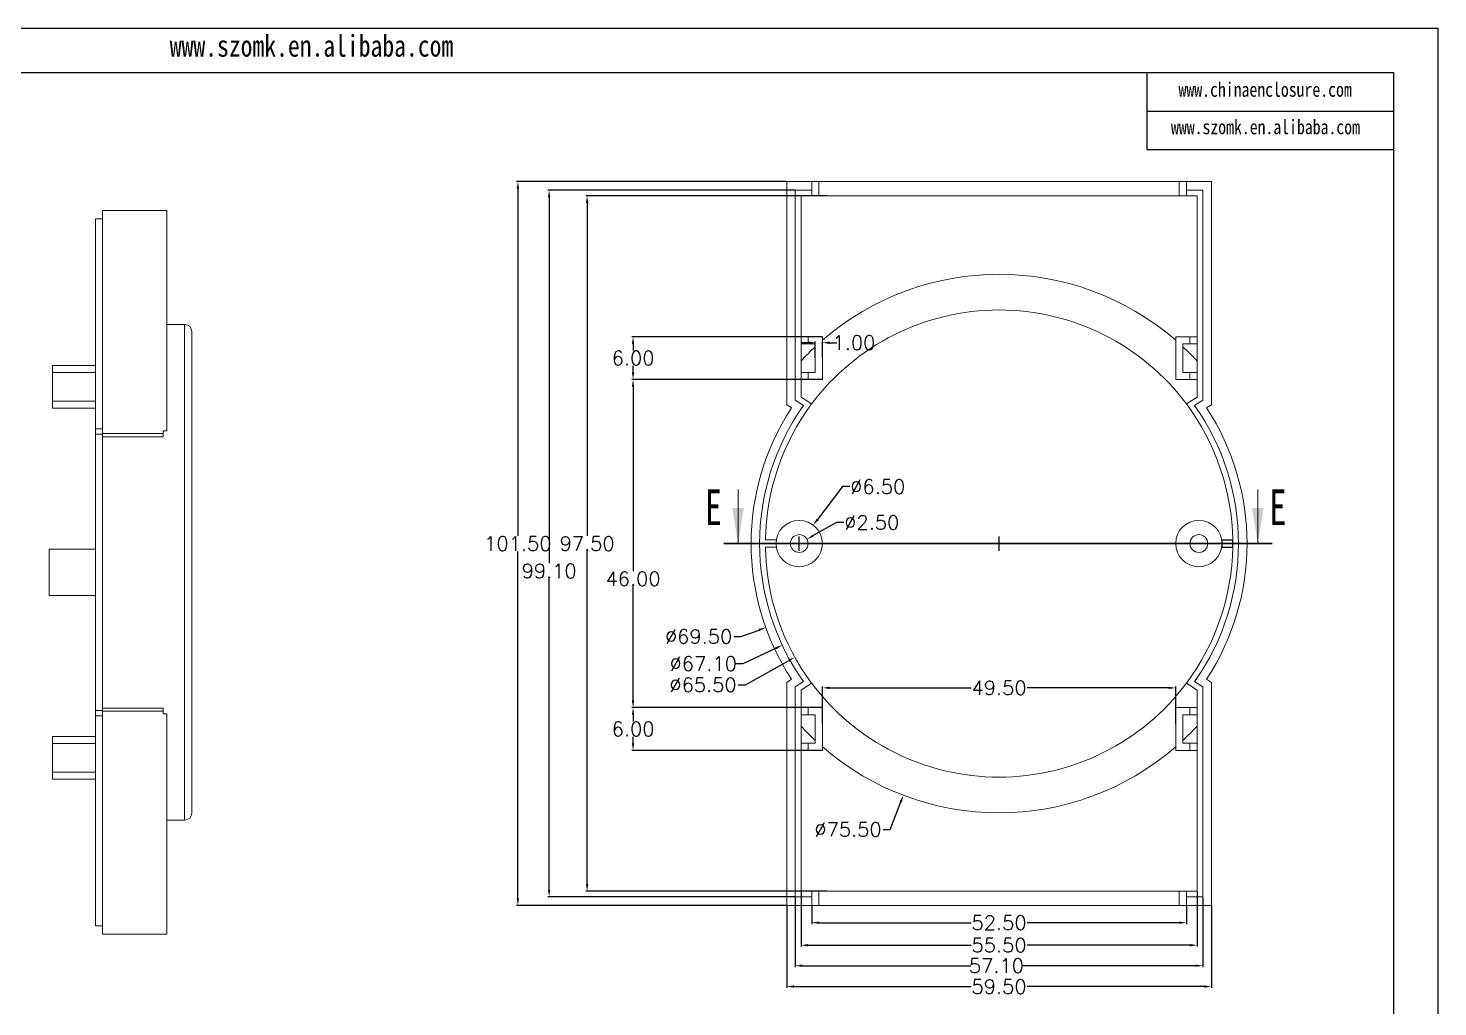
# Model space of a CAD drawing. Header units: inches. Extents: x 2145 to 2963, y 1126 to 1387.
# Drawn here: x 2317.4 to 2514.9, y 1249.7 to 1386.9 of the extents above; entities that cross this region are included whole.
import ezdxf

# ---------------------------------------------------------------- set-up
doc = ezdxf.new("R2010")
doc.units = ezdxf.units.IN
doc.header["$LTSCALE"] = 15
doc.linetypes.add('PHANTOM', pattern=[12.7, 6.35, -1.27, 1.27, -1.27, 1.27, -1.27])
doc.layers.add('文字', color=81, linetype='Continuous')
doc.styles.add('SLDTEXTSTYLE6', font='TXT', dxfattribs={"width": 0.7})
doc.styles.get("Standard").update_dxf_attribs({"font": 'txt', "bigfont": 'gbcbig.shx'})
doc.styles.add('宋体', font='', dxfattribs={"width": 0.8, "height": 3.5})
doc.styles.get('宋体').set_extended_font_data('SimSun')
doc.dimstyles.new('2.5', dxfattribs={"dimtxt": 2, "dimasz": 1, "dimexe": 0.18, "dimexo": 0.0625, "dimgap": 0.09, "dimtad": 0, "dimtih": 1, "dimtoh": 1, "dimzin": 0, "dimdsep": 46, "dimtxsty": 'Standard', "dimcen": 1, "dimadec": 0, "dimazin": 2, "dimtfac": 1, "dimtofl": 0, "dimtmove": 0, "dimatfit": 3, "dimfxl": 0, "dimtolj": 1, "dimtzin": 0, "dimarcsym": 0})

# ---------------------------------------------------------------- blocks, each defined once
blk = doc.blocks.new('*D113')
at = {"color": 0, "lineweight": -2, "transparency": 16777216}
for p, q in [((2423.67, 1263.86), (2423.67, 1252.38)), ((2483.17, 1263.86), (2483.17, 1252.38)), ((2424.67, 1252.56), (2449.5, 1252.56)), ((2482.17, 1252.56), (2457.34, 1252.56))]:
    blk.add_line(p, q, dxfattribs=at)
at = {"color": 0, "transparency": 16777216}
for points in [[(2424.67, 1252.73), (2424.67, 1252.39), (2423.67, 1252.56)], [(2482.17, 1252.73), (2482.17, 1252.39), (2483.17, 1252.56)]]:
    blk.add_solid(points, dxfattribs=at)
at = {"layer": 'Defpoints', "color": 0, "transparency": 16777216}
for p in [(2423.67, 1263.92), (2483.17, 1263.92), (2483.17, 1252.56)]:
    blk.add_point(p, dxfattribs=at)
at = {"color": 0, "transparency": 16777216, "insert": (2453.42, 1252.56), "char_height": 2, "attachment_point": 5}
blk.add_mtext('\\A1;59.50', dxfattribs=at)
blk = doc.blocks.new('*D114')
at = {"color": 0, "lineweight": -2, "transparency": 16777216}
for p, q in [((2424.87, 1265.06), (2424.87, 1255.3)), ((2481.97, 1265.06), (2481.97, 1255.3)), ((2425.87, 1255.48), (2449.46, 1255.48)), ((2480.97, 1255.48), (2456.64, 1255.48))]:
    blk.add_line(p, q, dxfattribs=at)
at = {"color": 0, "transparency": 16777216}
for points in [[(2425.87, 1255.65), (2425.87, 1255.32), (2424.87, 1255.48)], [(2480.97, 1255.65), (2480.97, 1255.32), (2481.97, 1255.48)]]:
    blk.add_solid(points, dxfattribs=at)
at = {"layer": 'Defpoints', "color": 0, "transparency": 16777216}
for p in [(2424.87, 1265.12), (2481.97, 1265.12), (2481.97, 1255.48)]:
    blk.add_point(p, dxfattribs=at)
at = {"color": 0, "transparency": 16777216, "insert": (2453.05, 1255.48), "char_height": 2, "attachment_point": 5}
blk.add_mtext('\\A1;57.10', dxfattribs=at)
blk = doc.blocks.new('*D117')
at = {"color": 0, "lineweight": -2, "transparency": 16777216}
for p, q in [((2425.67, 1265.86), (2425.67, 1258.18)), ((2481.17, 1265.86), (2481.17, 1258.18)), ((2426.67, 1258.36), (2449.5, 1258.36)), ((2480.17, 1258.36), (2457.34, 1258.36))]:
    blk.add_line(p, q, dxfattribs=at)
at = {"color": 0, "transparency": 16777216}
for points in [[(2426.67, 1258.52), (2426.67, 1258.19), (2425.67, 1258.36)], [(2480.17, 1258.52), (2480.17, 1258.19), (2481.17, 1258.36)]]:
    blk.add_solid(points, dxfattribs=at)
at = {"layer": 'Defpoints', "color": 0, "transparency": 16777216}
for p in [(2425.67, 1265.92), (2481.17, 1265.92), (2481.17, 1258.36)]:
    blk.add_point(p, dxfattribs=at)
at = {"color": 0, "transparency": 16777216, "insert": (2453.42, 1258.36), "char_height": 2, "attachment_point": 5}
blk.add_mtext('\\A1;55.50', dxfattribs=at)
blk = doc.blocks.new('*D118')
at = {"color": 0, "lineweight": -2, "transparency": 16777216}
for p, q in [((2427.17, 1263.86), (2427.17, 1261.33)), ((2479.67, 1263.86), (2479.67, 1261.33)), ((2428.17, 1261.51), (2449.5, 1261.51)), ((2478.67, 1261.51), (2457.34, 1261.51))]:
    blk.add_line(p, q, dxfattribs=at)
at = {"color": 0, "transparency": 16777216}
for points in [[(2428.17, 1261.68), (2428.17, 1261.35), (2427.17, 1261.51)], [(2478.67, 1261.68), (2478.67, 1261.35), (2479.67, 1261.51)]]:
    blk.add_solid(points, dxfattribs=at)
at = {"layer": 'Defpoints', "color": 0, "transparency": 16777216}
for p in [(2427.17, 1263.92), (2479.67, 1263.92), (2479.67, 1261.51)]:
    blk.add_point(p, dxfattribs=at)
at = {"color": 0, "transparency": 16777216, "insert": (2453.42, 1261.51), "char_height": 2, "attachment_point": 5}
blk.add_mtext('\\A1;52.50', dxfattribs=at)
blk = doc.blocks.new('*D119')
at = {"color": 0, "lineweight": -2, "transparency": 16777216}
for p, q in [((2453.42, 1313.67), (2453.42, 1315.67)), ((2452.42, 1314.67), (2454.42, 1314.67)), ((2417.25, 1301.64), (2419.79, 1302.55)), ((2416.25, 1301.64), (2417.25, 1301.64))]:
    blk.add_line(p, q, dxfattribs=at)
at = {"color": 0, "transparency": 16777216}
blk.add_solid([(2419.73, 1302.71), (2419.84, 1302.4), (2420.73, 1302.89)], dxfattribs=at)
at = {"layer": 'Defpoints', "color": 0, "transparency": 16777216}
for p in [(2486.11, 1326.45), (2420.73, 1302.89)]:
    blk.add_point(p, dxfattribs=at)
at = {"color": 0, "transparency": 16777216, "insert": (2411.32, 1301.64), "char_height": 2, "attachment_point": 5}
blk.add_mtext('\\A1;∅69.50', dxfattribs=at)
blk = doc.blocks.new('*D120')
at = {"color": 0, "lineweight": -2, "transparency": 16777216}
for p, q in [((2453.42, 1313.67), (2453.42, 1315.67)), ((2452.42, 1314.67), (2454.42, 1314.67)), ((2417.56, 1297.84), (2422.14, 1299.99)), ((2416.56, 1297.84), (2417.56, 1297.84))]:
    blk.add_line(p, q, dxfattribs=at)
at = {"color": 0, "transparency": 16777216}
blk.add_solid([(2422.07, 1300.14), (2422.21, 1299.84), (2423.05, 1300.42)], dxfattribs=at)
at = {"layer": 'Defpoints', "color": 0, "transparency": 16777216}
for p in [(2483.79, 1328.92), (2423.05, 1300.42)]:
    blk.add_point(p, dxfattribs=at)
at = {"color": 0, "transparency": 16777216, "insert": (2411.97, 1297.84), "char_height": 2, "attachment_point": 5}
blk.add_mtext('\\A1;∅67.10', dxfattribs=at)
blk = doc.blocks.new('*D121')
at = {"color": 0, "lineweight": -2, "transparency": 16777216}
for p, q in [((2453.42, 1313.67), (2453.42, 1315.67)), ((2452.42, 1314.67), (2454.42, 1314.67)), ((2417.87, 1294.86), (2423.94, 1298.24)), ((2416.87, 1294.86), (2417.87, 1294.86))]:
    blk.add_line(p, q, dxfattribs=at)
at = {"color": 0, "transparency": 16777216}
blk.add_solid([(2423.86, 1298.39), (2424.02, 1298.1), (2424.81, 1298.73)], dxfattribs=at)
at = {"layer": 'Defpoints', "color": 0, "transparency": 16777216}
for p in [(2482.03, 1330.61), (2424.81, 1298.73)]:
    blk.add_point(p, dxfattribs=at)
at = {"color": 0, "transparency": 16777216, "insert": (2411.94, 1294.86), "char_height": 2, "attachment_point": 5}
blk.add_mtext('\\A1;∅65.50', dxfattribs=at)
blk = doc.blocks.new('*D122')
at = {"color": 0, "lineweight": -2, "transparency": 16777216}
for p, q in [((2453.42, 1313.67), (2453.42, 1315.67)), ((2452.42, 1314.67), (2454.42, 1314.67)), ((2438.18, 1274.58), (2439.65, 1278.45)), ((2437.18, 1274.58), (2438.18, 1274.58))]:
    blk.add_line(p, q, dxfattribs=at)
at = {"color": 0, "transparency": 16777216}
blk.add_solid([(2439.5, 1278.51), (2439.81, 1278.39), (2440.01, 1279.38)], dxfattribs=at)
at = {"layer": 'Defpoints', "color": 0, "transparency": 16777216}
for p in [(2466.83, 1349.96), (2440.01, 1279.38)]:
    blk.add_point(p, dxfattribs=at)
at = {"color": 0, "transparency": 16777216, "insert": (2432.26, 1274.58), "char_height": 2, "attachment_point": 5}
blk.add_mtext('\\A1;∅75.50', dxfattribs=at)
blk = doc.blocks.new('*D123')
at = {"color": 0, "lineweight": -2, "transparency": 16777216}
for p, q in [((2423.61, 1365.42), (2385.82, 1365.42)), ((2386, 1364.42), (2386, 1315.76)), ((2386, 1264.92), (2386, 1313.58)), ((2423.61, 1263.92), (2385.82, 1263.92))]:
    blk.add_line(p, q, dxfattribs=at)
at = {"color": 0, "transparency": 16777216}
for points in [[(2385.83, 1364.42), (2386.16, 1364.42), (2386, 1365.42)], [(2385.83, 1264.92), (2386.16, 1264.92), (2386, 1263.92)]]:
    blk.add_solid(points, dxfattribs=at)
at = {"layer": 'Defpoints', "color": 0, "transparency": 16777216}
for p in [(2386, 1365.42), (2423.67, 1365.42), (2423.67, 1263.92)]:
    blk.add_point(p, dxfattribs=at)
at = {"color": 0, "transparency": 16777216, "insert": (2386, 1314.67), "char_height": 2, "attachment_point": 5}
blk.add_mtext('\\A1;101.50', dxfattribs=at)
blk = doc.blocks.new('*D124')
at = {"color": 0, "lineweight": -2, "transparency": 16777216}
for p, q in [((2424.81, 1364.22), (2390.2, 1364.22)), ((2390.38, 1363.22), (2390.38, 1311.92)), ((2390.38, 1266.12), (2390.38, 1309.74)), ((2424.81, 1265.12), (2390.2, 1265.12))]:
    blk.add_line(p, q, dxfattribs=at)
at = {"color": 0, "transparency": 16777216}
for points in [[(2390.21, 1363.22), (2390.54, 1363.22), (2390.38, 1364.22)], [(2390.21, 1266.12), (2390.54, 1266.12), (2390.38, 1265.12)]]:
    blk.add_solid(points, dxfattribs=at)
at = {"layer": 'Defpoints', "color": 0, "transparency": 16777216}
for p in [(2424.87, 1364.22), (2390.38, 1265.12), (2424.87, 1265.12)]:
    blk.add_point(p, dxfattribs=at)
at = {"color": 0, "transparency": 16777216, "insert": (2390.38, 1310.83), "char_height": 2, "attachment_point": 5}
blk.add_mtext('\\A1;99.10', dxfattribs=at)
blk = doc.blocks.new('*D125')
at = {"color": 0, "lineweight": -2, "transparency": 16777216}
for p, q in [((2429.27, 1363.42), (2395.52, 1363.42)), ((2395.7, 1362.42), (2395.7, 1315.76)), ((2395.7, 1266.92), (2395.7, 1313.58)), ((2429.27, 1265.92), (2395.52, 1265.92))]:
    blk.add_line(p, q, dxfattribs=at)
at = {"color": 0, "transparency": 16777216}
for points in [[(2395.53, 1362.42), (2395.86, 1362.42), (2395.7, 1363.42)], [(2395.53, 1266.92), (2395.86, 1266.92), (2395.7, 1265.92)]]:
    blk.add_solid(points, dxfattribs=at)
at = {"layer": 'Defpoints', "color": 0, "transparency": 16777216}
for p in [(2429.33, 1363.42), (2395.7, 1265.92), (2429.33, 1265.92)]:
    blk.add_point(p, dxfattribs=at)
at = {"color": 0, "transparency": 16777216, "insert": (2395.7, 1314.67), "char_height": 2, "attachment_point": 5}
blk.add_mtext('\\A1;97.50', dxfattribs=at)
blk = doc.blocks.new('*D126')
at = {"color": 0, "lineweight": -2, "transparency": 16777216}
for p, q in [((2428.61, 1337.67), (2401.96, 1337.67)), ((2402.14, 1336.67), (2402.14, 1310.82)), ((2402.14, 1292.67), (2402.14, 1308.64)), ((2428.61, 1291.67), (2401.96, 1291.67))]:
    blk.add_line(p, q, dxfattribs=at)
at = {"color": 0, "transparency": 16777216}
for points in [[(2401.97, 1336.67), (2402.3, 1336.67), (2402.14, 1337.67)], [(2401.97, 1292.67), (2402.3, 1292.67), (2402.14, 1291.67)]]:
    blk.add_solid(points, dxfattribs=at)
at = {"layer": 'Defpoints', "color": 0, "transparency": 16777216}
for p in [(2428.67, 1337.67), (2402.14, 1291.67), (2428.67, 1291.67)]:
    blk.add_point(p, dxfattribs=at)
at = {"color": 0, "transparency": 16777216, "insert": (2402.14, 1309.73), "char_height": 2, "attachment_point": 5}
blk.add_mtext('\\A1;46.00', dxfattribs=at)
blk = doc.blocks.new('*D127')
at = {"color": 0, "lineweight": -2, "transparency": 16777216}
for p, q in [((2428.55, 1291.67), (2401.96, 1291.67)), ((2402.14, 1290.67), (2402.14, 1289.76)), ((2402.14, 1286.67), (2402.14, 1287.58)), ((2428.55, 1285.67), (2401.96, 1285.67))]:
    blk.add_line(p, q, dxfattribs=at)
at = {"color": 0, "transparency": 16777216}
for points in [[(2401.97, 1290.67), (2402.3, 1290.67), (2402.14, 1291.67)], [(2401.97, 1286.67), (2402.3, 1286.67), (2402.14, 1285.67)]]:
    blk.add_solid(points, dxfattribs=at)
at = {"layer": 'Defpoints', "color": 0, "transparency": 16777216}
for p in [(2428.61, 1291.67), (2402.14, 1285.67), (2428.61, 1285.67)]:
    blk.add_point(p, dxfattribs=at)
at = {"color": 0, "transparency": 16777216, "insert": (2402.14, 1288.67), "char_height": 2, "attachment_point": 5}
blk.add_mtext('\\A1;6.00', dxfattribs=at)
blk = doc.blocks.new('*D128')
at = {"color": 0, "lineweight": -2, "transparency": 16777216}
for p, q in [((2428.61, 1343.67), (2401.96, 1343.67)), ((2402.14, 1342.67), (2402.14, 1341.76)), ((2402.14, 1338.67), (2402.14, 1339.58)), ((2428.61, 1337.67), (2401.96, 1337.67))]:
    blk.add_line(p, q, dxfattribs=at)
at = {"color": 0, "transparency": 16777216}
for points in [[(2401.97, 1342.67), (2402.3, 1342.67), (2402.14, 1343.67)], [(2401.97, 1338.67), (2402.3, 1338.67), (2402.14, 1337.67)]]:
    blk.add_solid(points, dxfattribs=at)
at = {"layer": 'Defpoints', "color": 0, "transparency": 16777216}
for p in [(2428.67, 1343.67), (2402.14, 1337.67), (2428.67, 1337.67)]:
    blk.add_point(p, dxfattribs=at)
at = {"color": 0, "transparency": 16777216, "insert": (2402.14, 1340.67), "char_height": 2, "attachment_point": 5}
blk.add_mtext('\\A1;6.00', dxfattribs=at)
blk = doc.blocks.new('*D129')
at = {"color": 0, "lineweight": -2, "transparency": 16777216}
for p, q in [((2428.67, 1289.44), (2428.67, 1294.62)), ((2429.67, 1294.44), (2449.5, 1294.44)), ((2477.17, 1294.44), (2457.34, 1294.44)), ((2478.17, 1289.44), (2478.17, 1294.62))]:
    blk.add_line(p, q, dxfattribs=at)
at = {"color": 0, "transparency": 16777216}
for points in [[(2429.67, 1294.6), (2429.67, 1294.27), (2428.67, 1294.44)], [(2477.17, 1294.6), (2477.17, 1294.27), (2478.17, 1294.44)]]:
    blk.add_solid(points, dxfattribs=at)
at = {"layer": 'Defpoints', "color": 0, "transparency": 16777216}
for p in [(2478.17, 1294.44), (2428.67, 1289.38), (2478.17, 1289.38)]:
    blk.add_point(p, dxfattribs=at)
at = {"color": 0, "transparency": 16777216, "insert": (2453.42, 1294.44), "char_height": 2, "attachment_point": 5}
blk.add_mtext('\\A1;49.50', dxfattribs=at)
blk = doc.blocks.new('*D130')
at = {"color": 0, "lineweight": -2, "transparency": 16777216}
for p, q in [((2431.5, 1322.65), (2428, 1318.05)), ((2432.5, 1322.65), (2431.5, 1322.65)), ((2425.42, 1313.67), (2425.42, 1315.67)), ((2424.42, 1314.67), (2426.42, 1314.67))]:
    blk.add_line(p, q, dxfattribs=at)
at = {"color": 0, "transparency": 16777216}
blk.add_solid([(2427.86, 1318.15), (2428.13, 1317.95), (2427.39, 1317.26)], dxfattribs=at)
at = {"layer": 'Defpoints', "color": 0, "transparency": 16777216}
for p in [(2427.39, 1317.26), (2423.45, 1312.09)]:
    blk.add_point(p, dxfattribs=at)
at = {"color": 0, "transparency": 16777216, "insert": (2436.42, 1322.65), "char_height": 2, "attachment_point": 5}
blk.add_mtext('\\A1;∅6.50', dxfattribs=at)
blk = doc.blocks.new('*D131')
at = {"color": 0, "lineweight": -2, "transparency": 16777216}
for p, q in [((2430.66, 1317.62), (2427.38, 1315.78)), ((2431.66, 1317.62), (2430.66, 1317.62)), ((2425.42, 1313.67), (2425.42, 1315.67)), ((2424.42, 1314.67), (2426.42, 1314.67))]:
    blk.add_line(p, q, dxfattribs=at)
at = {"color": 0, "transparency": 16777216}
blk.add_solid([(2427.3, 1315.92), (2427.46, 1315.63), (2426.51, 1315.28)], dxfattribs=at)
at = {"layer": 'Defpoints', "color": 0, "transparency": 16777216}
for p in [(2424.33, 1314.06), (2426.51, 1315.28)]:
    blk.add_point(p, dxfattribs=at)
at = {"color": 0, "transparency": 16777216, "insert": (2435.58, 1317.62), "char_height": 2, "attachment_point": 5}
blk.add_mtext('\\A1;∅2.50', dxfattribs=at)
blk = doc.blocks.new('*D132')
at = {"color": 0, "lineweight": -2, "transparency": 16777216}
for p, q in [((2426.67, 1342.83), (2425.67, 1342.83)), ((2427.67, 1340.73), (2427.67, 1343.01)), ((2428.67, 1340.73), (2428.67, 1343.01)), ((2429.67, 1342.83), (2430.67, 1342.83))]:
    blk.add_line(p, q, dxfattribs=at)
at = {"color": 0, "transparency": 16777216}
for points in [[(2426.67, 1343), (2426.67, 1342.66), (2427.67, 1342.83)], [(2429.67, 1343), (2429.67, 1342.66), (2428.67, 1342.83)]]:
    blk.add_solid(points, dxfattribs=at)
at = {"layer": 'Defpoints', "color": 0, "transparency": 16777216}
for p in [(2428.67, 1342.83), (2427.67, 1340.67), (2428.67, 1340.67)]:
    blk.add_point(p, dxfattribs=at)
at = {"color": 0, "transparency": 16777216, "insert": (2433.09, 1342.83), "char_height": 2, "attachment_point": 5}
blk.add_mtext('\\A1;1.00', dxfattribs=at)

msp = doc.modelspace()

# ---------------------------------------------------------------- linework, layer by layer
for p, q in [((2145.384, 1386.93), (2514.9, 1386.93)), ((2514.9, 1386.93), (2514.9, 1125.657)), ((2154.946, 1380.709), (2508.679, 1380.709)), ((2474.119, 1380.709), (2474.119, 1369.909)), ((2508.679, 1380.709), (2508.679, 1131.877)), ((2474.119, 1375.309), (2508.679, 1375.309)), ((2474.119, 1369.909), (2508.679, 1369.909))]:
    msp.add_line(p, q)
at = {"color": 7, "linetype": 'Continuous', "lineweight": 15}
for p, q in [((2423.671, 1334.132), (2423.671, 1365.421)), ((2423.671, 1365.421), (2427.171, 1365.421)), ((2427.171, 1365.421), (2427.171, 1364.221)), ((2427.171, 1365.421), (2428.171, 1365.421)), ((2428.171, 1365.421), (2428.171, 1363.421)), ((2428.171, 1365.421), (2478.671, 1365.421)), ((2478.671, 1363.421), (2478.671, 1365.421)), ((2478.671, 1365.421), (2479.671, 1365.421)), ((2483.171, 1365.421), (2479.671, 1365.421)), ((2479.671, 1365.421), (2479.671, 1364.221)), ((2483.171, 1334.132), (2483.171, 1365.421)), ((2427.171, 1364.221), (2424.871, 1364.221)), ((2424.871, 1364.221), (2424.871, 1334.781)), ((2427.171, 1363.421), (2425.671, 1363.421)), ((2425.671, 1363.421), (2425.671, 1343.671)), ((2427.171, 1363.421), (2427.171, 1364.221)), ((2428.171, 1363.421), (2427.171, 1363.421)), ((2428.171, 1363.421), (2478.671, 1363.421)), ((2479.671, 1363.421), (2478.671, 1363.421)), ((2479.671, 1364.221), (2481.971, 1364.221)), ((2479.671, 1363.421), (2479.671, 1364.221)), ((2481.171, 1363.421), (2479.671, 1363.421)), ((2481.171, 1343.671), (2481.171, 1363.421)), ((2481.971, 1364.221), (2481.971, 1334.781)), ((2336.803, 1361.384), (2327.803, 1361.384)), ((2327.803, 1330.095), (2327.803, 1361.384)), ((2336.803, 1330.458), (2336.803, 1361.384)), ((2327.803, 1360.184), (2326.803, 1360.184)), ((2326.803, 1360.184), (2326.803, 1330.744)), ((2339.303, 1345.384), (2336.803, 1345.384)), ((2340.303, 1344.384), (2340.303, 1276.884)), ((2425.671, 1343.671), (2425.671, 1342.671)), ((2425.671, 1343.671), (2426.671, 1343.671)), ((2426.671, 1343.671), (2426.671, 1342.671)), ((2428.671, 1343.671), (2426.671, 1343.671)), ((2428.671, 1337.671), (2428.671, 1343.671)), ((2478.171, 1337.671), (2478.171, 1343.671)), ((2478.171, 1343.671), (2480.171, 1343.671)), ((2480.171, 1343.671), (2480.171, 1342.671)), ((2481.171, 1343.671), (2480.171, 1343.671)), ((2481.171, 1342.671), (2481.171, 1343.671)), ((2426.671, 1342.671), (2425.671, 1342.671)), ((2425.671, 1342.671), (2425.671, 1338.671)), ((2426.671, 1342.671), (2427.671, 1342.671)), ((2427.671, 1342.671), (2427.671, 1338.671)), ((2479.171, 1342.671), (2479.171, 1338.671)), ((2480.171, 1342.671), (2479.171, 1342.671)), ((2481.171, 1342.671), (2480.171, 1342.671)), ((2481.171, 1338.671), (2481.171, 1342.671)), ((2320.803, 1339.634), (2320.803, 1338.634)), ((2326.803, 1339.634), (2320.803, 1339.634)), ((2326.803, 1338.634), (2320.803, 1338.634)), ((2320.803, 1338.634), (2320.803, 1334.634)), ((2425.671, 1338.671), (2426.671, 1338.671)), ((2425.671, 1338.671), (2425.671, 1337.671)), ((2425.671, 1337.671), (2426.671, 1337.671)), ((2425.671, 1337.671), (2425.671, 1335.214)), ((2427.671, 1338.671), (2426.671, 1338.671)), ((2426.671, 1337.671), (2426.671, 1338.671)), ((2426.671, 1337.671), (2428.671, 1337.671)), ((2480.171, 1337.671), (2478.171, 1337.671)), ((2479.171, 1338.671), (2480.171, 1338.671)), ((2480.171, 1338.671), (2481.171, 1338.671)), ((2480.171, 1337.671), (2480.171, 1338.671)), ((2481.171, 1337.671), (2480.171, 1337.671)), ((2481.171, 1337.671), (2481.171, 1338.671)), ((2481.171, 1335.214), (2481.171, 1337.671)), ((2320.803, 1333.634), (2320.803, 1334.634)), ((2320.803, 1334.634), (2326.803, 1334.634)), ((2326.803, 1333.634), (2320.803, 1333.634)), ((2424.34, 1333.694), (2423.671, 1334.132)), ((2424.871, 1334.781), (2426.019, 1334.03)), ((2425.671, 1335.214), (2427.16, 1334.239)), ((2481.171, 1335.214), (2479.682, 1334.239)), ((2481.971, 1334.781), (2480.822, 1334.03)), ((2482.501, 1333.694), (2483.171, 1334.132)), ((2327.803, 1330.744), (2326.803, 1330.744)), ((2326.803, 1330.744), (2326.803, 1329.993)), ((2327.803, 1329.993), (2326.803, 1329.993)), ((2326.803, 1329.993), (2326.803, 1291.275)), ((2327.803, 1330.095), (2336.303, 1330.095)), ((2327.803, 1329.657), (2327.803, 1330.095)), ((2327.803, 1291.611), (2327.803, 1329.657)), ((2327.803, 1329.657), (2336.303, 1329.657)), ((2336.803, 1330.458), (2336.303, 1330.458)), ((2336.303, 1330.095), (2336.303, 1330.458)), ((2336.303, 1329.657), (2336.303, 1330.095)), ((2326.803, 1313.884), (2320.303, 1313.884)), ((2320.303, 1310.634), (2320.303, 1313.884)), ((2420.675, 1315.171), (2422.21, 1315.171)), ((2422.21, 1314.171), (2420.675, 1314.171)), ((2486.167, 1315.171), (2484.632, 1315.171)), ((2484.632, 1314.171), (2486.167, 1314.171)), ((2320.303, 1307.384), (2320.303, 1310.634)), ((2320.303, 1307.384), (2326.803, 1307.384)), ((2423.671, 1295.21), (2424.34, 1295.648)), ((2423.671, 1263.921), (2423.671, 1295.21)), ((2426.019, 1295.312), (2424.871, 1294.561)), ((2424.871, 1294.561), (2424.871, 1265.121)), ((2425.671, 1294.128), (2427.16, 1295.102)), ((2425.671, 1294.128), (2425.671, 1291.671)), ((2481.171, 1294.128), (2479.682, 1295.102)), ((2480.822, 1295.312), (2481.971, 1294.561)), ((2481.171, 1291.671), (2481.171, 1294.128)), ((2481.971, 1294.561), (2481.971, 1265.121)), ((2483.171, 1295.21), (2482.501, 1295.648)), ((2483.171, 1263.921), (2483.171, 1295.21)), ((2327.803, 1291.275), (2326.803, 1291.275)), ((2326.803, 1291.275), (2326.803, 1290.524)), ((2327.803, 1290.524), (2326.803, 1290.524)), ((2326.803, 1290.524), (2326.803, 1261.084)), ((2327.803, 1291.611), (2336.303, 1291.611)), ((2327.803, 1291.173), (2327.803, 1291.611)), ((2327.803, 1291.173), (2336.303, 1291.173)), ((2327.803, 1259.884), (2327.803, 1291.173)), ((2336.303, 1291.611), (2336.303, 1291.173)), ((2336.303, 1290.81), (2336.303, 1291.173)), ((2336.303, 1290.81), (2336.803, 1290.81)), ((2336.803, 1259.884), (2336.803, 1290.81)), ((2425.671, 1290.671), (2425.671, 1291.671)), ((2425.671, 1291.671), (2426.671, 1291.671)), ((2426.671, 1290.671), (2425.671, 1290.671)), ((2425.671, 1290.671), (2425.671, 1286.671)), ((2426.671, 1291.671), (2426.671, 1290.671)), ((2426.671, 1291.671), (2428.671, 1291.671)), ((2427.671, 1290.671), (2426.671, 1290.671)), ((2427.671, 1286.671), (2427.671, 1290.671)), ((2428.671, 1291.671), (2428.671, 1285.671)), ((2480.171, 1291.671), (2478.171, 1291.671)), ((2478.171, 1291.671), (2478.171, 1285.671)), ((2479.171, 1290.671), (2480.171, 1290.671)), ((2479.171, 1286.671), (2479.171, 1290.671)), ((2480.171, 1291.671), (2480.171, 1290.671)), ((2481.171, 1291.671), (2480.171, 1291.671)), ((2481.171, 1290.671), (2480.171, 1290.671)), ((2481.171, 1290.671), (2481.171, 1291.671)), ((2481.171, 1286.671), (2481.171, 1290.671)), ((2320.803, 1287.634), (2320.803, 1286.634)), ((2326.803, 1287.634), (2320.803, 1287.634)), ((2326.803, 1286.634), (2320.803, 1286.634)), ((2320.803, 1282.634), (2320.803, 1286.634)), ((2425.671, 1286.671), (2425.671, 1285.671)), ((2425.671, 1286.671), (2426.671, 1286.671)), ((2426.671, 1285.671), (2426.671, 1286.671)), ((2426.671, 1286.671), (2427.671, 1286.671)), ((2480.171, 1286.671), (2479.171, 1286.671)), ((2480.171, 1285.671), (2480.171, 1286.671)), ((2480.171, 1286.671), (2481.171, 1286.671)), ((2481.171, 1285.671), (2481.171, 1286.671)), ((2425.671, 1285.671), (2426.671, 1285.671)), ((2425.671, 1285.671), (2425.671, 1265.921)), ((2428.671, 1285.671), (2426.671, 1285.671)), ((2478.171, 1285.671), (2480.171, 1285.671)), ((2481.171, 1285.671), (2480.171, 1285.671)), ((2481.171, 1265.921), (2481.171, 1285.671)), ((2320.803, 1281.634), (2320.803, 1282.634)), ((2320.803, 1282.634), (2326.803, 1282.634)), ((2326.803, 1281.634), (2320.803, 1281.634)), ((2336.803, 1275.884), (2339.303, 1275.884)), ((2424.871, 1265.121), (2427.171, 1265.121)), ((2425.671, 1265.921), (2427.171, 1265.921)), ((2427.171, 1265.921), (2427.171, 1265.121)), ((2427.171, 1265.921), (2428.171, 1265.921)), ((2427.171, 1265.121), (2427.171, 1263.921)), ((2428.171, 1265.921), (2428.171, 1263.921)), ((2428.171, 1265.921), (2478.671, 1265.921)), ((2478.671, 1263.921), (2478.671, 1265.921)), ((2478.671, 1265.921), (2479.671, 1265.921)), ((2479.671, 1265.921), (2481.171, 1265.921)), ((2479.671, 1265.921), (2479.671, 1265.121)), ((2481.971, 1265.121), (2479.671, 1265.121)), ((2479.671, 1265.121), (2479.671, 1263.921)), ((2427.171, 1263.921), (2423.671, 1263.921)), ((2428.171, 1263.921), (2427.171, 1263.921)), ((2428.171, 1263.921), (2478.671, 1263.921)), ((2479.671, 1263.921), (2478.671, 1263.921)), ((2479.671, 1263.921), (2483.171, 1263.921)), ((2327.803, 1261.084), (2326.803, 1261.084)), ((2336.803, 1259.884), (2327.803, 1259.884))]:
    msp.add_line(p, q, dxfattribs=at)
at = {"color": 8, "linetype": 'Continuous', "lineweight": 15}
msp.add_line((2339.303, 1275.884), (2339.303, 1345.384), dxfattribs=at)
at = {"color": 7, "linetype": 'Continuous', "lineweight": 0}
for p, q in [((2416.844, 1322.271), (2416.844, 1314.671)), ((2489.675, 1322.271), (2489.675, 1314.671))]:
    msp.add_line(p, q, dxfattribs=at)
at = {"color": 1, "linetype": 'PHANTOM', "lineweight": 30}
msp.add_line((2414.844, 1314.671), (2491.675, 1314.671), dxfattribs=at)
at = {"color": 7, "linetype": 'Continuous'}
for p, q in [((2484.632, 1315.171), (2486.167, 1315.171)), ((2484.632, 1314.171), (2486.167, 1314.171))]:
    msp.add_line(p, q, dxfattribs=at)
at = {"color": 7, "linetype": 'Continuous', "lineweight": 15}
for centre, radius in [((2425.421, 1314.671), 3.25), ((2481.421, 1314.671), 3.25), ((2425.421, 1314.671), 1.25), ((2481.421, 1314.671), 1.25)]:
    msp.add_circle(centre, radius, dxfattribs=at)
for centre, radius, start, end in [((2453.421, 1314.671), 37.75, 49.03263, 130.96737), ((2453.421, 1314.671), 32.75, 36.69224, 143.30776), ((2339.303, 1344.384), 1, 0, 90), ((2453.421, 1314.671), 37.75, 133.00947, 137.31561), ((2453.421, 1314.671), 37.75, 42.68439, 46.99053), ((2453.421, 1314.671), 34.75, 146.80892, 213.19108), ((2453.421, 1314.671), 33.55, 144.75915, 215.24085), ((2453.421, 1314.671), 32.75, 143.30776, 179.12522), ((2453.421, 1314.671), 32.75, 0.87478, 36.69224), ((2453.421, 1314.671), 33.55, 324.75915, 35.24085), ((2453.421, 1314.671), 34.75, 326.80892, 33.19108), ((2453.421, 1314.671), 32.75, 180.87478, 216.69224), ((2453.421, 1314.671), 32.75, 323.30776, 359.12522), ((2453.421, 1314.671), 32.75, 216.69224, 323.30776), ((2453.421, 1314.671), 37.75, 222.68439, 226.99053), ((2453.421, 1314.671), 37.75, 313.00947, 317.31561), ((2453.421, 1314.671), 37.75, 229.03263, 310.96737), ((2339.303, 1276.884), 1, 270, 0)]:
    msp.add_arc(centre, radius, start, end, dxfattribs=at)
at = {"color": 7, "linetype": 'Continuous'}
for centre, radius, start, end in [((2481.421, 1314.671), 3.25, 351.15012, 8.84988), ((2453.421, 1314.671), 32.75, 359.12522, 0.87478)]:
    msp.add_arc(centre, radius, start, end, dxfattribs=at)
at = {"color": 7, "linetype": 'Continuous', "lineweight": 0}
for points in [[(2416.844, 1314.671), (2417.644, 1319.671), (2416.044, 1319.671)], [(2489.675, 1314.671), (2490.475, 1319.671), (2488.875, 1319.671)]]:
    msp.add_solid(points, dxfattribs=at)

# ---------------------------------------------------------------- texts
at = {"color": 7, "linetype": 'Continuous', "char_height": 5, "attachment_point": 1, "style": 'SLDTEXTSTYLE6'}
for insert in [(2412.214, 1322.271), (2491.298, 1322.271)]:
    msp.add_mtext('E', dxfattribs=dict(at, insert=insert))
at = {"layer": '文字', "color": 0, "attachment_point": 1, "style": '宋体'}
for s, insert, char_height, width in [('www.szomk.en.alibaba.com', (2337.22, 1385.977), 3.04128, 53.43237), ('www.chinaenclosure.com', (2478.571, 1379.342), 2.02752, 35.62158), ('www.szomk.en.alibaba.com', (2477.512, 1374.091), 2.02752, 35.62158)]:
    msp.add_mtext(s, dxfattribs=dict(at, insert=insert, char_height=char_height, width=width))

# ---------------------------------------------------------------- dimensions: what is measured, and where the dimension line sits
for base, p1, p2, picture, middle in [((2385.997, 1365.421), (2423.671, 1263.921), (2423.671, 1365.421), '*D123', (2385.997, 1314.671)), ((2395.696, 1265.921), (2429.334, 1363.421), (2429.334, 1265.921), '*D125', (2395.696, 1314.671)), ((2402.136, 1337.671), (2428.671, 1343.671), (2428.671, 1337.671), '*D128', (2402.136, 1340.671)), ((2402.136, 1285.671), (2428.608, 1291.671), (2428.608, 1285.671), '*D127', (2402.136, 1288.671))]:
    dim = msp.add_linear_dim(base=base, p1=p1, p2=p2, angle=90, dimstyle='2.5')
    dim.commit()
    dim.dimension.update_dxf_attribs({"geometry": picture, "text_midpoint": middle})
for base, p1, p2, picture, middle in [((2390.377, 1265.121), (2424.871, 1364.221), (2424.871, 1265.121), '*D124', (2390.377, 1310.827)), ((2402.136, 1291.671), (2428.671, 1337.671), (2428.671, 1291.671), '*D126', (2402.136, 1309.731))]:
    dim = msp.add_linear_dim(base=base, p1=p1, p2=p2, angle=90, dimstyle='2.5')
    dim.commit()
    dim.dimension.update_dxf_attribs({"geometry": picture, "text_midpoint": middle, "dimtype": 160})
for p1, p2, picture, middle in [((2466.834, 1349.958), (2440.008, 1279.384), '*D122', (2432.259, 1274.581)), ((2482.029, 1330.613), (2424.813, 1298.728), '*D121', (2411.943, 1294.857)), ((2483.793, 1328.924), (2423.049, 1300.418), '*D120', (2411.973, 1297.844)), ((2486.113, 1326.45), (2420.728, 1302.891), '*D119', (2411.324, 1301.637)), ((2423.452, 1312.085), (2427.39, 1317.256), '*D130', (2436.419, 1322.648)), ((2424.332, 1314.057), (2426.51, 1315.285), '*D131', (2435.584, 1317.624))]:
    dim = msp.add_diameter_dim_2p(p1=p1, p2=p2, dimstyle='2.5')
    dim.commit()
    dim.dimension.update_dxf_attribs({"geometry": picture, "text_midpoint": middle, "dimtype": 163})
for base, p1, p2, picture, middle in [((2428.671, 1342.829), (2427.671, 1340.671), (2428.671, 1340.671), '*D132', (2433.094, 1342.829)), ((2481.971, 1255.482), (2424.871, 1265.121), (2481.971, 1265.121), '*D114', (2453.051, 1255.482)), ((2481.171, 1258.356), (2425.671, 1265.921), (2481.171, 1265.921), '*D117', (2453.421, 1258.356)), ((2483.171, 1252.559), (2423.671, 1263.921), (2483.171, 1263.921), '*D113', (2453.421, 1252.559))]:
    dim = msp.add_linear_dim(base=base, p1=p1, p2=p2, dimstyle='2.5')
    dim.commit()
    dim.dimension.update_dxf_attribs({"geometry": picture, "text_midpoint": middle, "dimtype": 160})
for base, p1, p2, picture, middle in [((2478.171, 1294.437), (2428.671, 1289.382), (2478.171, 1289.382), '*D129', (2453.421, 1294.437)), ((2479.671, 1261.514), (2427.171, 1263.921), (2479.671, 1263.921), '*D118', (2453.421, 1261.514))]:
    dim = msp.add_linear_dim(base=base, p1=p1, p2=p2, dimstyle='2.5')
    dim.commit()
    dim.dimension.update_dxf_attribs({"geometry": picture, "text_midpoint": middle})

doc.saveas('drawing.dxf')
